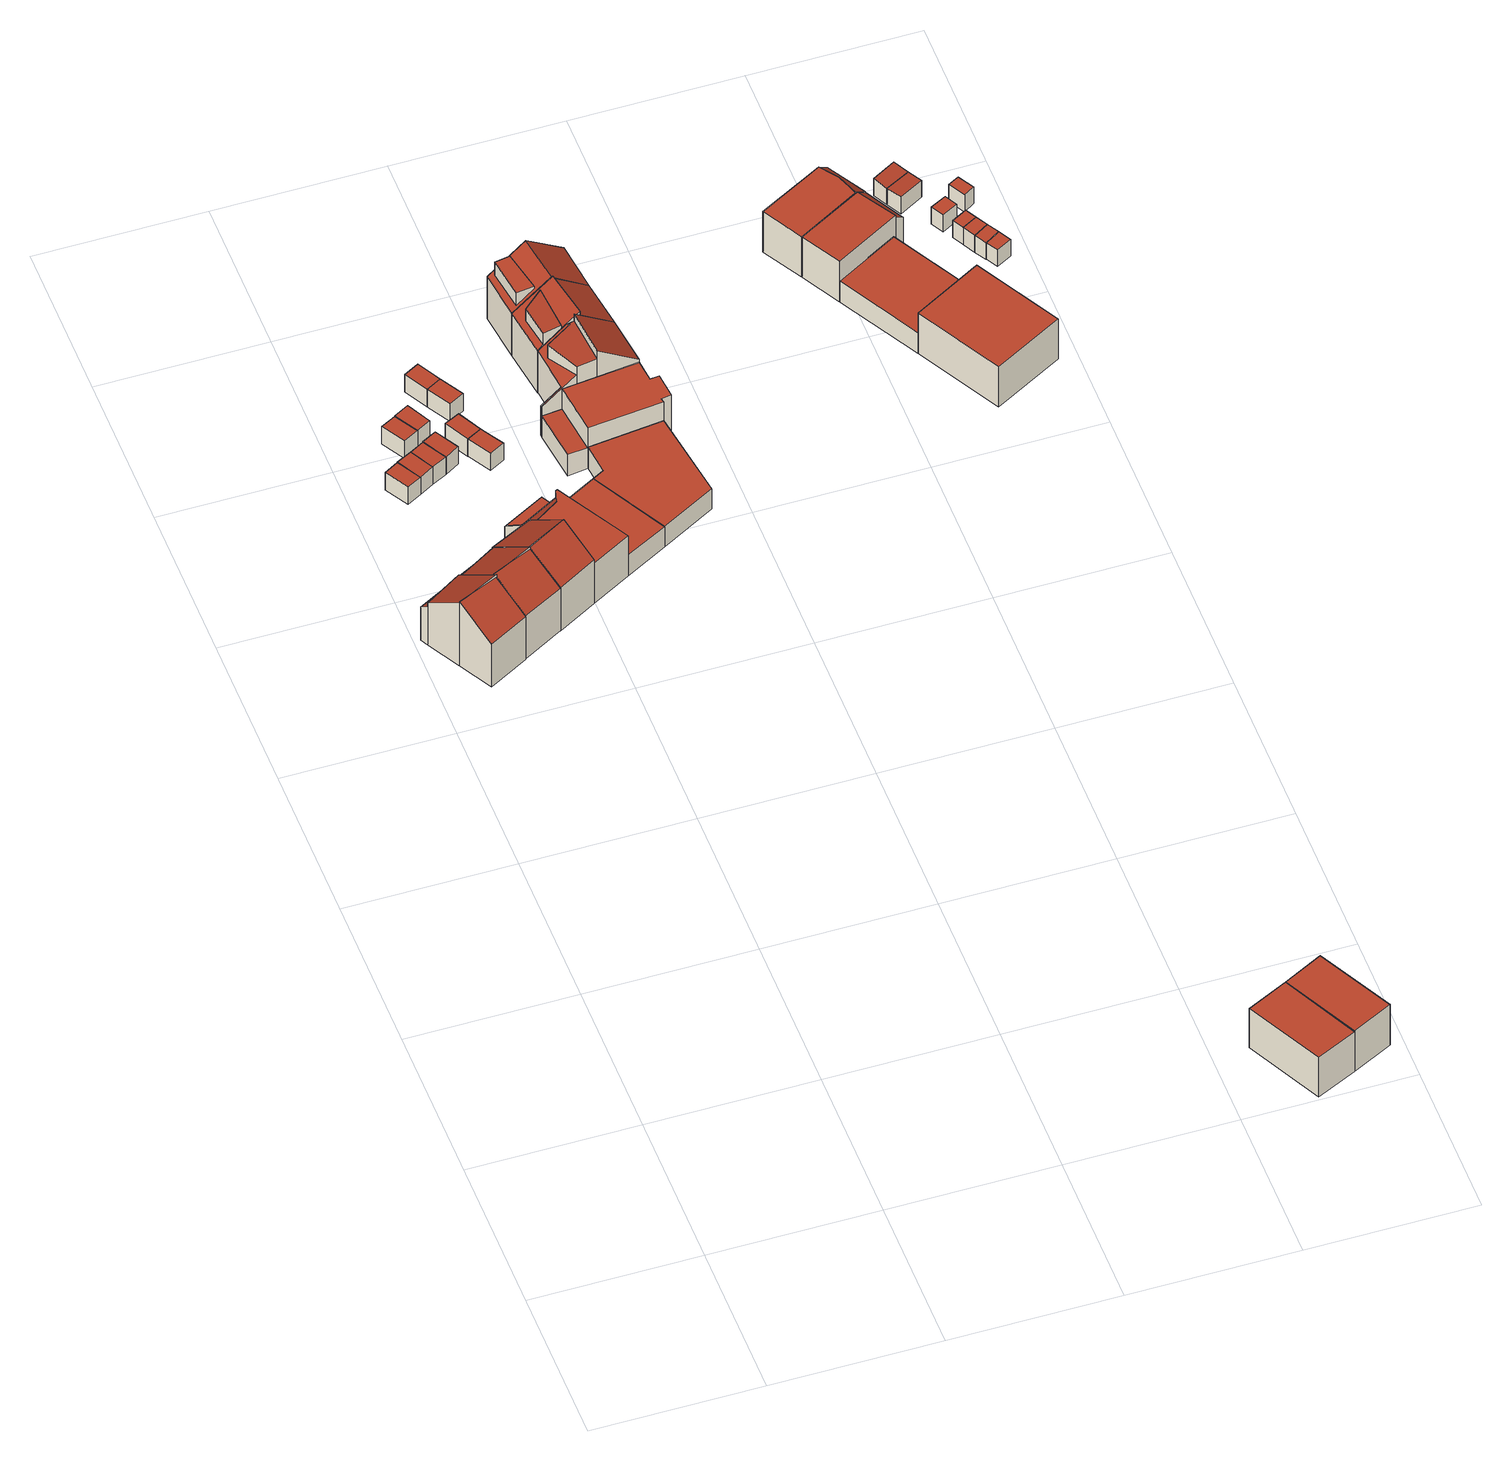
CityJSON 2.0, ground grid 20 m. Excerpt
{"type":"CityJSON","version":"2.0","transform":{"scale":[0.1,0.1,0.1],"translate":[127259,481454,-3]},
"CityObjects":{
"building1":{"type":"Building","attributes":{"b3_dak_type":"slanted","b3_h_dak_50p":5.53,"b3_h_dak_70p":6.26,"b3_h_dak_max":7.41,"b3_h_dak_min":-1.54,"b3_h_maaiveld":-2.45,"b3_kas_warenhuis":false,"b3_mutatie_ahn3_ahn4":false,"b3_reconstructie_onvolledig":false,"b3_rmse_lod12":1.73,"b3_rmse_lod13":1.73,"b3_rmse_lod22":0.489,"b3_val3dity_lod12":"[]","b3_val3dity_lod13":"[]","b3_val3dity_lod22":"[]","b3_volume_lod12":475.17,"b3_volume_lod13":475.17,"b3_volume_lod22":431.73,"geconstateerd":false,"oorspronkelijkbouwjaar":2007,"status":"Pand in gebruik"},"children":["building1-1"]},
"building1-1":{"type":"BuildingPart","parents":["building1"],"geometry":[{"type":"Solid","lod":"2.2","boundaries":[[[[0,1,2,3,4,5,6,7]],[[8,1,0,9]],[[10,11,9,12]],[[13,14,7,6,15]],[[16,2,1,8]],[[15,6,5,17]],[[17,5,4,18]],[[19,18,4,3,11,10]],[[14,13,20]],[[18,19,20]],[[11,3,2,16]],[[12,9,0,7,14]],[[18,20,13,15,17]],[[11,16,8,9]],[[12,14,20,19,10]]]],"semantics":{"surfaces":[{"type":"GroundSurface"},{"type":"WallSurface","on_footprint_edge":true},{"type":"WallSurface","on_footprint_edge":false},{"type":"RoofSurface"}],"values":[[0,1,2,1,1,1,1,1,2,2,1,1,3,3,3]]}}]},
"building2":{"type":"Building","attributes":{"b3_dak_type":"slanted","b3_h_dak_50p":5.55,"b3_h_dak_70p":6.26,"b3_h_dak_max":7.41,"b3_h_dak_min":1.38,"b3_h_maaiveld":-2.45,"b3_kas_warenhuis":false,"b3_mutatie_ahn3_ahn4":false,"b3_reconstructie_onvolledig":false,"b3_rmse_lod12":1.51,"b3_rmse_lod13":1.51,"b3_rmse_lod22":0.145,"b3_val3dity_lod12":"[]","b3_val3dity_lod13":"[]","b3_val3dity_lod22":"[]","b3_volume_lod12":475.88,"b3_volume_lod13":475.88,"b3_volume_lod22":431.52,"geconstateerd":false,"oorspronkelijkbouwjaar":2007,"status":"Pand in gebruik"},"children":["building2-1"]},
"building2-1":{"type":"BuildingPart","parents":["building2"],"geometry":[{"type":"Solid","lod":"2.2","boundaries":[[[[21,22,23,24,25,26,27,28]],[[29,22,21,30]],[[31,23,22,29]],[[30,21,28,32]],[[33,31,32,34]],[[35,36,27,26,37]],[[37,26,25,38]],[[38,25,24,39]],[[34,32,28,27,36]],[[36,35,40]],[[39,41,40]],[[41,39,24,23,31,33]],[[32,31,29,30]],[[39,40,35,37,38]],[[41,33,34,36,40]]]],"semantics":{"surfaces":[{"type":"GroundSurface"},{"type":"WallSurface","on_footprint_edge":true},{"type":"WallSurface","on_footprint_edge":false},{"type":"RoofSurface"}],"values":[[0,1,1,1,2,1,1,1,1,2,2,1,3,3,3]]}}]},
"building3":{"type":"Building","attributes":{"b3_dak_type":"multiple horizontal","b3_h_dak_50p":0.16,"b3_h_dak_70p":0.18,"b3_h_dak_max":0.23,"b3_h_dak_min":0.11,"b3_h_maaiveld":-2.47,"b3_kas_warenhuis":false,"b3_mutatie_ahn3_ahn4":false,"b3_reconstructie_onvolledig":false,"b3_rmse_lod12":0.0271,"b3_rmse_lod13":0.0271,"b3_rmse_lod22":0.0256,"b3_val3dity_lod12":"[]","b3_val3dity_lod13":"[]","b3_val3dity_lod22":"[]","b3_volume_lod12":17.15,"b3_volume_lod13":17.15,"b3_volume_lod22":17.13,"geconstateerd":false,"oorspronkelijkbouwjaar":2007,"status":"Pand in gebruik"},"children":["building3-1"]},
"building3-1":{"type":"BuildingPart","parents":["building3"],"geometry":[{"type":"Solid","lod":"2.2","boundaries":[[[[42,43,44,45]],[[46,43,42,47]],[[48,44,43,46]],[[47,42,45,49]],[[49,45,44,48]],[[49,48,46,47]]]],"semantics":{"surfaces":[{"type":"GroundSurface"},{"type":"WallSurface","on_footprint_edge":true},{"type":"RoofSurface"}],"values":[[0,1,1,1,1,2]]}}]},
"building4":{"type":"Building","attributes":{"b3_dak_type":"multiple horizontal","b3_h_dak_50p":0.17,"b3_h_dak_70p":0.18,"b3_h_dak_max":0.27,"b3_h_dak_min":0.11,"b3_h_maaiveld":-2.48,"b3_kas_warenhuis":false,"b3_mutatie_ahn3_ahn4":false,"b3_reconstructie_onvolledig":false,"b3_rmse_lod12":0.0296,"b3_rmse_lod13":0.0296,"b3_rmse_lod22":0.0282,"b3_val3dity_lod12":"[]","b3_val3dity_lod13":"[]","b3_val3dity_lod22":"[]","b3_volume_lod12":17.05,"b3_volume_lod13":17.05,"b3_volume_lod22":17,"geconstateerd":false,"oorspronkelijkbouwjaar":2007,"status":"Pand in gebruik"},"children":["building4-1"]},
"building4-1":{"type":"BuildingPart","parents":["building4"],"geometry":[{"type":"Solid","lod":"2.2","boundaries":[[[[50,44,43,51]],[[48,44,50,52]],[[52,50,51,53]],[[54,43,44,48]],[[53,51,43,54]],[[53,54,48,52]]]],"semantics":{"surfaces":[{"type":"GroundSurface"},{"type":"WallSurface","on_footprint_edge":true},{"type":"RoofSurface"}],"values":[[0,1,1,1,1,2]]}}]},
"building5":{"type":"Building","attributes":{"b3_dak_type":"slanted","b3_h_dak_50p":5.43,"b3_h_dak_70p":6.22,"b3_h_dak_max":7.41,"b3_h_dak_min":0.81,"b3_h_maaiveld":-2.46,"b3_kas_warenhuis":false,"b3_mutatie_ahn3_ahn4":false,"b3_reconstructie_onvolledig":false,"b3_rmse_lod12":1.65,"b3_rmse_lod13":1.65,"b3_rmse_lod22":0.191,"b3_val3dity_lod12":"[]","b3_val3dity_lod13":"[]","b3_val3dity_lod22":"[]","b3_volume_lod12":479.46,"b3_volume_lod13":479.46,"b3_volume_lod22":434.82,"geconstateerd":false,"oorspronkelijkbouwjaar":2007,"status":"Pand in gebruik"},"children":["building5-1"]},
"building5-1":{"type":"BuildingPart","parents":["building5"],"geometry":[{"type":"Solid","lod":"2.2","boundaries":[[[[55,56,57,58,59,60,61,62,63,64]],[[65,66,67,68]],[[68,67,55,64,69,70]],[[71,58,57,72]],[[73,59,58,71]],[[72,57,56,29]],[[70,69,74]],[[74,61,60,66,65]],[[69,64,63,75]],[[76,62,61,74]],[[75,63,62,76]],[[66,60,59,73]],[[29,56,55,67]],[[74,65,68,70]],[[75,76,74,69]],[[29,67,66,73,71,72]]]],"semantics":{"surfaces":[{"type":"GroundSurface"},{"type":"WallSurface","on_footprint_edge":false},{"type":"WallSurface","on_footprint_edge":true},{"type":"RoofSurface"}],"values":[[0,1,2,2,2,2,1,2,2,2,2,2,2,3,3,3]]}}]},
"building6":{"type":"Building","attributes":{"b3_dak_type":"multiple horizontal","b3_h_dak_50p":0.17,"b3_h_dak_70p":0.19,"b3_h_dak_max":0.24,"b3_h_dak_min":0.11,"b3_h_maaiveld":-2.48,"b3_kas_warenhuis":false,"b3_mutatie_ahn3_ahn4":false,"b3_reconstructie_onvolledig":false,"b3_rmse_lod12":0.0276,"b3_rmse_lod13":0.0276,"b3_rmse_lod22":0.0233,"b3_val3dity_lod12":"[]","b3_val3dity_lod13":"[]","b3_val3dity_lod22":"[]","b3_volume_lod12":17.34,"b3_volume_lod13":17.34,"b3_volume_lod22":17.29,"geconstateerd":false,"oorspronkelijkbouwjaar":2007,"status":"Pand in gebruik"},"children":["building6-1"]},
"building6-1":{"type":"BuildingPart","parents":["building6"],"geometry":[{"type":"Solid","lod":"2.2","boundaries":[[[[77,78,79,80]],[[81,78,77,82]],[[82,77,80,83]],[[84,79,78,81]],[[83,80,79,84]],[[83,84,81,82]]]],"semantics":{"surfaces":[{"type":"GroundSurface"},{"type":"WallSurface","on_footprint_edge":true},{"type":"RoofSurface"}],"values":[[0,1,1,1,1,2]]}}]},
"building7":{"type":"Building","attributes":{"b3_dak_type":"multiple horizontal","b3_h_dak_50p":0.16,"b3_h_dak_70p":0.17,"b3_h_dak_max":0.24,"b3_h_dak_min":0.11,"b3_h_maaiveld":-2.48,"b3_kas_warenhuis":false,"b3_mutatie_ahn3_ahn4":false,"b3_reconstructie_onvolledig":false,"b3_rmse_lod12":0.0229,"b3_rmse_lod13":0.0229,"b3_rmse_lod22":0.0211,"b3_val3dity_lod12":"[]","b3_val3dity_lod13":"[]","b3_val3dity_lod22":"[]","b3_volume_lod12":16.93,"b3_volume_lod13":16.93,"b3_volume_lod22":16.91,"geconstateerd":false,"oorspronkelijkbouwjaar":2007,"status":"Pand in gebruik"},"children":["building7-1"]},
"building7-1":{"type":"BuildingPart","parents":["building7"],"geometry":[{"type":"Solid","lod":"2.2","boundaries":[[[[51,85,86,50]],[[87,85,51,53]],[[88,86,85,87]],[[53,51,50,52]],[[52,50,86,88]],[[52,88,87,53]]]],"semantics":{"surfaces":[{"type":"GroundSurface"},{"type":"WallSurface","on_footprint_edge":true},{"type":"RoofSurface"}],"values":[[0,1,1,1,1,2]]}}]},
"building8":{"type":"Building","attributes":{"b3_dak_type":"multiple horizontal","b3_h_dak_50p":0.17,"b3_h_dak_70p":0.19,"b3_h_dak_max":0.24,"b3_h_dak_min":0.03,"b3_h_maaiveld":-2.48,"b3_kas_warenhuis":false,"b3_mutatie_ahn3_ahn4":false,"b3_reconstructie_onvolledig":false,"b3_rmse_lod12":0.0313,"b3_rmse_lod13":0.0313,"b3_rmse_lod22":0.0305,"b3_val3dity_lod12":"[]","b3_val3dity_lod13":"[]","b3_val3dity_lod22":"[]","b3_volume_lod12":17.31,"b3_volume_lod13":17.31,"b3_volume_lod22":17.27,"geconstateerd":false,"oorspronkelijkbouwjaar":2007,"status":"Pand in gebruik"},"children":["building8-1"]},
"building8-1":{"type":"BuildingPart","parents":["building8"],"geometry":[{"type":"Solid","lod":"2.2","boundaries":[[[[77,80,89,90]],[[82,77,90,91]],[[91,90,89,92]],[[92,89,80,93]],[[93,80,77,82]],[[93,82,91,92]]]],"semantics":{"surfaces":[{"type":"GroundSurface"},{"type":"WallSurface","on_footprint_edge":true},{"type":"RoofSurface"}],"values":[[0,1,1,1,1,2]]}}]},
"building9":{"type":"Building","attributes":{"b3_dak_type":"multiple horizontal","b3_h_dak_50p":0.16,"b3_h_dak_70p":0.18,"b3_h_dak_max":0.24,"b3_h_dak_min":0.11,"b3_h_maaiveld":-2.47,"b3_kas_warenhuis":false,"b3_mutatie_ahn3_ahn4":false,"b3_reconstructie_onvolledig":false,"b3_rmse_lod12":0.0331,"b3_rmse_lod13":0.0331,"b3_rmse_lod22":0.027,"b3_val3dity_lod12":"[]","b3_val3dity_lod13":"[]","b3_val3dity_lod22":"[]","b3_volume_lod12":17.15,"b3_volume_lod13":17.15,"b3_volume_lod22":17.08,"geconstateerd":false,"oorspronkelijkbouwjaar":2007,"status":"Pand in gebruik"},"children":["building9-1"]},
"building9-1":{"type":"BuildingPart","parents":["building9"],"geometry":[{"type":"Solid","lod":"2.2","boundaries":[[[[86,85,94,95]],[[96,86,95,97]],[[97,95,94,98]],[[98,94,85,99]],[[99,85,86,96]],[[99,96,97,98]]]],"semantics":{"surfaces":[{"type":"GroundSurface"},{"type":"WallSurface","on_footprint_edge":true},{"type":"RoofSurface"}],"values":[[0,1,1,1,1,2]]}}]},
"building10":{"type":"Building","attributes":{"b3_dak_type":"slanted","b3_h_dak_50p":3.64,"b3_h_dak_70p":3.66,"b3_h_dak_max":7.39,"b3_h_dak_min":0.47,"b3_h_maaiveld":-2.45,"b3_kas_warenhuis":false,"b3_mutatie_ahn3_ahn4":false,"b3_reconstructie_onvolledig":false,"b3_rmse_lod12":1.37,"b3_rmse_lod13":1.37,"b3_rmse_lod22":0.484,"b3_val3dity_lod12":"[]","b3_val3dity_lod13":"[]","b3_val3dity_lod22":"[]","b3_volume_lod12":416.03,"b3_volume_lod13":416.03,"b3_volume_lod22":372.47,"geconstateerd":false,"oorspronkelijkbouwjaar":2007,"status":"Pand in gebruik"},"children":["building10-1"]},
"building10-1":{"type":"BuildingPart","parents":["building10"],"geometry":[{"type":"Solid","lod":"2.2","boundaries":[[[[62,100,101,59,102,103,104,105]],[[106,107,108,109,110]],[[111,105,104,107,106]],[[107,104,103,112]],[[113,102,59,73]],[[112,103,102,113]],[[114,62,105,111]],[[73,59,101,115]],[[116,115,101,100,117]],[[118,119,117]],[[117,100,62,114]],[[110,109,119,118]],[[109,108,115,116]],[[110,118,117,114,111,106]],[[115,108,107,112,113,73]],[[109,116,117,119]]]],"semantics":{"surfaces":[{"type":"GroundSurface"},{"type":"WallSurface","on_footprint_edge":false},{"type":"WallSurface","on_footprint_edge":true},{"type":"RoofSurface"}],"values":[[0,1,2,2,2,2,2,2,2,1,2,1,1,3,3,3]]}}]},
"building11":{"type":"Building","attributes":{"b3_dak_type":"multiple horizontal","b3_h_dak_50p":0.17,"b3_h_dak_70p":0.19,"b3_h_dak_max":0.23,"b3_h_dak_min":0.1,"b3_h_maaiveld":-2.46,"b3_kas_warenhuis":false,"b3_mutatie_ahn3_ahn4":false,"b3_reconstructie_onvolledig":false,"b3_rmse_lod12":0.03,"b3_rmse_lod13":0.03,"b3_rmse_lod22":0.0241,"b3_val3dity_lod12":"[]","b3_val3dity_lod13":"[]","b3_val3dity_lod22":"[]","b3_volume_lod12":17.31,"b3_volume_lod13":17.31,"b3_volume_lod22":17.24,"geconstateerd":false,"oorspronkelijkbouwjaar":2007,"status":"Pand in gebruik"},"children":["building11-1"]},
"building11-1":{"type":"BuildingPart","parents":["building11"],"geometry":[{"type":"Solid","lod":"2.2","boundaries":[[[[120,121,122,123]],[[124,121,120,125]],[[125,120,123,126]],[[127,122,121,124]],[[126,123,122,127]],[[126,127,124,125]]]],"semantics":{"surfaces":[{"type":"GroundSurface"},{"type":"WallSurface","on_footprint_edge":true},{"type":"RoofSurface"}],"values":[[0,1,1,1,1,2]]}}]},
"building12":{"type":"Building","attributes":{"b3_dak_type":"multiple horizontal","b3_h_dak_50p":0.17,"b3_h_dak_70p":0.19,"b3_h_dak_max":0.25,"b3_h_dak_min":0.11,"b3_h_maaiveld":-2.45,"b3_kas_warenhuis":false,"b3_mutatie_ahn3_ahn4":false,"b3_reconstructie_onvolledig":false,"b3_rmse_lod12":0.0296,"b3_rmse_lod13":0.0296,"b3_rmse_lod22":0.0265,"b3_val3dity_lod12":"[]","b3_val3dity_lod13":"[]","b3_val3dity_lod22":"[]","b3_volume_lod12":17.19,"b3_volume_lod13":17.19,"b3_volume_lod22":17.15,"geconstateerd":false,"oorspronkelijkbouwjaar":2007,"status":"Pand in gebruik"},"children":["building12-1"]},
"building12-1":{"type":"BuildingPart","parents":["building12"],"geometry":[{"type":"Solid","lod":"2.2","boundaries":[[[[128,129,130,131,132]],[[124,129,128,133]],[[125,130,129,124]],[[134,131,130,125]],[[133,128,132,135]],[[135,132,131,134]],[[135,134,125,124,133]]]],"semantics":{"surfaces":[{"type":"GroundSurface"},{"type":"WallSurface","on_footprint_edge":true},{"type":"RoofSurface"}],"values":[[0,1,1,1,1,1,2]]}}]},
"building13":{"type":"Building","attributes":{"b3_dak_type":"multiple horizontal","b3_h_dak_50p":0.18,"b3_h_dak_70p":0.2,"b3_h_dak_max":0.23,"b3_h_dak_min":0.12,"b3_h_maaiveld":-2.46,"b3_kas_warenhuis":false,"b3_mutatie_ahn3_ahn4":false,"b3_reconstructie_onvolledig":false,"b3_rmse_lod12":0.0289,"b3_rmse_lod13":0.0289,"b3_rmse_lod22":0.025,"b3_val3dity_lod12":"[]","b3_val3dity_lod13":"[]","b3_val3dity_lod22":"[]","b3_volume_lod12":17.38,"b3_volume_lod13":17.38,"b3_volume_lod22":17.32,"geconstateerd":false,"oorspronkelijkbouwjaar":2007,"status":"Pand in gebruik"},"children":["building13-1"]},
"building13-1":{"type":"BuildingPart","parents":["building13"],"geometry":[{"type":"Solid","lod":"2.2","boundaries":[[[[136,137,138,139]],[[140,137,136,141]],[[141,136,139,142]],[[143,138,137,140]],[[142,139,138,143]],[[142,143,140,141]]]],"semantics":{"surfaces":[{"type":"GroundSurface"},{"type":"WallSurface","on_footprint_edge":true},{"type":"RoofSurface"}],"values":[[0,1,1,1,1,2]]}}]},
"building14":{"type":"Building","attributes":{"b3_dak_type":"multiple horizontal","b3_h_dak_50p":0.18,"b3_h_dak_70p":0.2,"b3_h_dak_max":0.25,"b3_h_dak_min":0.1,"b3_h_maaiveld":-2.46,"b3_kas_warenhuis":false,"b3_mutatie_ahn3_ahn4":false,"b3_reconstructie_onvolledig":false,"b3_rmse_lod12":0.0303,"b3_rmse_lod13":0.0303,"b3_rmse_lod22":0.0271,"b3_val3dity_lod12":"[]","b3_val3dity_lod13":"[]","b3_val3dity_lod22":"[]","b3_volume_lod12":17.37,"b3_volume_lod13":17.37,"b3_volume_lod22":17.3,"geconstateerd":false,"oorspronkelijkbouwjaar":2007,"status":"Pand in gebruik"},"children":["building14-1"]},
"building14-1":{"type":"BuildingPart","parents":["building14"],"geometry":[{"type":"Solid","lod":"2.2","boundaries":[[[[144,145,137,136]],[[146,145,144,147]],[[147,144,136,141]],[[140,137,145,146]],[[141,136,137,140]],[[141,140,146,147]]]],"semantics":{"surfaces":[{"type":"GroundSurface"},{"type":"WallSurface","on_footprint_edge":true},{"type":"RoofSurface"}],"values":[[0,1,1,1,1,2]]}}]},
"building15":{"type":"Building","attributes":{"b3_dak_type":"slanted","b3_h_dak_50p":0.76,"b3_h_dak_70p":0.78,"b3_h_dak_max":3.85,"b3_h_dak_min":0.59,"b3_h_maaiveld":-2.47,"b3_kas_warenhuis":false,"b3_mutatie_ahn3_ahn4":false,"b3_reconstructie_onvolledig":false,"b3_rmse_lod12":0.709,"b3_rmse_lod13":0.709,"b3_rmse_lod22":0.72,"b3_val3dity_lod12":"[]","b3_val3dity_lod13":"[]","b3_val3dity_lod22":"[]","b3_volume_lod12":186.04,"b3_volume_lod13":186.04,"b3_volume_lod22":183.88,"geconstateerd":false,"oorspronkelijkbouwjaar":2007,"status":"Pand in gebruik"},"children":["building15-1"]},
"building15-1":{"type":"BuildingPart","parents":["building15"],"geometry":[{"type":"Solid","lod":"2.2","boundaries":[[[[148,105,104,149]],[[150,105,148,151]],[[151,148,149,152]],[[153,104,105,150]],[[152,149,104,153]],[[152,153,150,151]]]],"semantics":{"surfaces":[{"type":"GroundSurface"},{"type":"WallSurface","on_footprint_edge":true},{"type":"RoofSurface"}],"values":[[0,1,1,1,1,2]]}}]},
"building16":{"type":"Building","attributes":{"b3_dak_type":"multiple horizontal","b3_h_dak_50p":0.69,"b3_h_dak_70p":0.71,"b3_h_dak_max":1.67,"b3_h_dak_min":0.59,"b3_h_maaiveld":-2.48,"b3_kas_warenhuis":false,"b3_mutatie_ahn3_ahn4":false,"b3_reconstructie_onvolledig":false,"b3_rmse_lod12":0.22,"b3_rmse_lod13":0.22,"b3_rmse_lod22":0.231,"b3_val3dity_lod12":"[]","b3_val3dity_lod13":"[]","b3_val3dity_lod22":"[]","b3_volume_lod12":355.61,"b3_volume_lod13":355.61,"b3_volume_lod22":354.01,"geconstateerd":false,"oorspronkelijkbouwjaar":2007,"status":"Pand in gebruik"},"children":["building16-1"]},
"building16-1":{"type":"BuildingPart","parents":["building16"],"geometry":[{"type":"Solid","lod":"2.2","boundaries":[[[[154,148,149,155,156,157]],[[158,148,154,159]],[[160,156,155,161]],[[162,157,156,160]],[[159,154,157,162]],[[161,155,149,152]],[[152,149,148,158]],[[152,158,159,162,160,161]]]],"semantics":{"surfaces":[{"type":"GroundSurface"},{"type":"WallSurface","on_footprint_edge":true},{"type":"RoofSurface"}],"values":[[0,1,1,1,1,1,1,2]]}}]},
"building17":{"type":"Building","attributes":{"b3_dak_type":"slanted","b3_h_dak_50p":3.69,"b3_h_dak_70p":3.75,"b3_h_dak_max":7.38,"b3_h_dak_min":0.69,"b3_h_maaiveld":-2.47,"b3_kas_warenhuis":false,"b3_mutatie_ahn3_ahn4":false,"b3_reconstructie_onvolledig":false,"b3_rmse_lod12":1.43,"b3_rmse_lod13":1.43,"b3_rmse_lod22":0.625,"b3_val3dity_lod12":"[]","b3_val3dity_lod13":"[]","b3_val3dity_lod22":"[]","b3_volume_lod12":465.34,"b3_volume_lod13":465.34,"b3_volume_lod22":418.45,"geconstateerd":false,"oorspronkelijkbouwjaar":2007,"status":"Pand in gebruik"},"children":["building17-1"]},
"building17-1":{"type":"BuildingPart","parents":["building17"],"geometry":[{"type":"Solid","lod":"2.2","boundaries":[[[[157,163,164,165,166,167,168,169,170,171]],[[172,173,174,175]],[[173,166,165,176]],[[177,169,168,178]],[[179,170,169,177]],[[176,165,164,180]],[[181,167,166,173,172]],[[182,171,170,179]],[[183,157,171,182]],[[178,168,167,181]],[[180,164,163,174]],[[175,174,163,157,183]],[[180,174,173,176]],[[175,183,182,179,177,178,181,172]]]],"semantics":{"surfaces":[{"type":"GroundSurface"},{"type":"WallSurface","on_footprint_edge":false},{"type":"WallSurface","on_footprint_edge":true},{"type":"RoofSurface"}],"values":[[0,1,2,2,2,2,2,2,2,2,2,2,3,3]]}}]},
"building18":{"type":"Building","attributes":{"b3_dak_type":"slanted","b3_h_dak_50p":6.24,"b3_h_dak_70p":6.43,"b3_h_dak_max":7.4,"b3_h_dak_min":3.67,"b3_h_maaiveld":-2.45,"b3_kas_warenhuis":false,"b3_mutatie_ahn3_ahn4":false,"b3_reconstructie_onvolledig":false,"b3_rmse_lod12":1.21,"b3_rmse_lod13":1.21,"b3_rmse_lod22":0.126,"b3_val3dity_lod12":"[]","b3_val3dity_lod13":"[]","b3_val3dity_lod22":"[]","b3_volume_lod12":489.45,"b3_volume_lod13":489.45,"b3_volume_lod22":456.31,"geconstateerd":false,"oorspronkelijkbouwjaar":2007,"status":"Pand in gebruik"},"children":["building18-1"]},
"building18-1":{"type":"BuildingPart","parents":["building18"],"geometry":[{"type":"Solid","lod":"2.2","boundaries":[[[[184,185,186,187,188,189,190,191,192,193]],[[194,185,184,195,196]],[[197,186,185,194]],[[198,199,200]],[[201,202,200]],[[203,191,190,204]],[[204,190,189,205]],[[196,195,206,207]],[[207,206,187,186,197]],[[195,184,193,208,209]],[[202,201,210,211]],[[205,189,188,210]],[[199,198,212]],[[209,208,212]],[[211,210,188,187,206]],[[208,193,192,213]],[[213,192,191,203]],[[207,197,194,196]],[[211,206,195,209,212,198,200,202]],[[213,203,204,205,210,201,200,199,212,208]]]],"semantics":{"surfaces":[{"type":"GroundSurface"},{"type":"WallSurface","on_footprint_edge":true},{"type":"WallSurface","on_footprint_edge":false},{"type":"RoofSurface"}],"values":[[0,1,1,2,2,1,1,2,1,1,2,1,2,2,1,1,1,3,3,3]]}}]},
"building19":{"type":"Building","attributes":{"b3_dak_type":"slanted","b3_h_dak_50p":6.28,"b3_h_dak_70p":6.43,"b3_h_dak_max":7.4,"b3_h_dak_min":3.94,"b3_h_maaiveld":-2.45,"b3_kas_warenhuis":false,"b3_mutatie_ahn3_ahn4":false,"b3_reconstructie_onvolledig":false,"b3_rmse_lod12":1.17,"b3_rmse_lod13":1.17,"b3_rmse_lod22":0.107,"b3_val3dity_lod12":"[]","b3_val3dity_lod13":"[]","b3_val3dity_lod22":"[]","b3_volume_lod12":484.49,"b3_volume_lod13":484.49,"b3_volume_lod22":456.55,"geconstateerd":false,"oorspronkelijkbouwjaar":2007,"status":"Pand in gebruik"},"children":["building19-1"]},
"building19-1":{"type":"BuildingPart","parents":["building19"],"geometry":[{"type":"Solid","lod":"2.2","boundaries":[[[[214,215,216,217,218,219,220,221]],[[194,215,214,222]],[[223,216,215,194]],[[213,219,218,224]],[[225,226,224,227]],[[228,220,219,213]],[[222,214,221,229]],[[230,223,229,231]],[[231,229,221,220,228]],[[232,233,234,235]],[[235,234,226,225]],[[233,217,216,223,230]],[[227,224,218,217,233,232]],[[229,223,194,222]],[[233,230,231,228,213,224,226,234]],[[227,232,235,225]]]],"semantics":{"surfaces":[{"type":"GroundSurface"},{"type":"WallSurface","on_footprint_edge":true},{"type":"WallSurface","on_footprint_edge":false},{"type":"RoofSurface"}],"values":[[0,1,1,1,2,1,1,2,1,2,2,1,1,3,3,3]]}}]},
"building20":{"type":"Building","attributes":{"b3_dak_type":"slanted","b3_h_dak_50p":6.24,"b3_h_dak_70p":6.43,"b3_h_dak_max":7.38,"b3_h_dak_min":3.92,"b3_h_maaiveld":-2.45,"b3_kas_warenhuis":false,"b3_mutatie_ahn3_ahn4":false,"b3_reconstructie_onvolledig":false,"b3_rmse_lod12":1.17,"b3_rmse_lod13":1.17,"b3_rmse_lod22":0.0563,"b3_val3dity_lod12":"[]","b3_val3dity_lod13":"[]","b3_val3dity_lod22":"[]","b3_volume_lod12":484.85,"b3_volume_lod13":484.85,"b3_volume_lod22":456.9,"geconstateerd":false,"oorspronkelijkbouwjaar":2007,"status":"Pand in gebruik"},"children":["building20-1"]},
"building20-1":{"type":"BuildingPart","parents":["building20"],"geometry":[{"type":"Solid","lod":"2.2","boundaries":[[[[236,220,237,238,239,214]],[[240,238,237,241]],[[242,239,238,240]],[[243,244,245,246]],[[222,214,239,242]],[[241,237,220,228]],[[247,236,214,222]],[[228,220,236,247]],[[248,249,250,251]],[[251,250,244,243]],[[246,245,249,248]],[[247,222,242,240]],[[228,247,240,241],[249,245,244,250]],[[246,248,251,243]]]],"semantics":{"surfaces":[{"type":"GroundSurface"},{"type":"WallSurface","on_footprint_edge":true},{"type":"WallSurface","on_footprint_edge":false},{"type":"RoofSurface"}],"values":[[0,1,1,2,1,1,1,1,2,2,2,3,3,3]]}}]},
"building21":{"type":"Building","attributes":{"b3_dak_type":"multiple horizontal","b3_h_dak_50p":3.62,"b3_h_dak_70p":3.67,"b3_h_dak_max":3.89,"b3_h_dak_min":-2.33,"b3_h_maaiveld":-2.38,"b3_kas_warenhuis":false,"b3_mutatie_ahn3_ahn4":false,"b3_reconstructie_onvolledig":false,"b3_rmse_lod12":0.784,"b3_rmse_lod13":0.784,"b3_rmse_lod22":0.768,"b3_val3dity_lod12":"[]","b3_val3dity_lod13":"[]","b3_val3dity_lod22":"[]","b3_volume_lod12":334.55,"b3_volume_lod13":334.55,"b3_volume_lod22":332.84,"geconstateerd":false,"oorspronkelijkbouwjaar":2007,"status":"Pand in gebruik"},"children":["building21-1"]},
"building21-1":{"type":"BuildingPart","parents":["building21"],"geometry":[{"type":"Solid","lod":"2.2","boundaries":[[[[252,253,254,255]],[[256,253,252,257]],[[257,252,255,258]],[[259,254,253,256]],[[258,255,254,259]],[[258,259,256,257]]]],"semantics":{"surfaces":[{"type":"GroundSurface"},{"type":"WallSurface","on_footprint_edge":true},{"type":"RoofSurface"}],"values":[[0,1,1,1,1,2]]}}]},
"building22":{"type":"Building","attributes":{"b3_dak_type":"multiple horizontal","b3_h_dak_50p":3.67,"b3_h_dak_70p":3.73,"b3_h_dak_max":3.98,"b3_h_dak_min":3.53,"b3_h_maaiveld":-2.4,"b3_kas_warenhuis":false,"b3_mutatie_ahn3_ahn4":false,"b3_reconstructie_onvolledig":false,"b3_rmse_lod12":0.0952,"b3_rmse_lod13":0.0952,"b3_rmse_lod22":0.0709,"b3_val3dity_lod12":"[]","b3_val3dity_lod13":"[]","b3_val3dity_lod22":"[]","b3_volume_lod12":338.28,"b3_volume_lod13":338.28,"b3_volume_lod22":335.75,"geconstateerd":false,"oorspronkelijkbouwjaar":2007,"status":"Pand in gebruik"},"children":["building22-1"]},
"building22-1":{"type":"BuildingPart","parents":["building22"],"geometry":[{"type":"Solid","lod":"2.2","boundaries":[[[[255,260,261,252]],[[262,260,255,258]],[[263,261,260,262]],[[258,255,252,264]],[[264,252,261,263]],[[264,263,262,258]]]],"semantics":{"surfaces":[{"type":"GroundSurface"},{"type":"WallSurface","on_footprint_edge":true},{"type":"RoofSurface"}],"values":[[0,1,1,1,1,2]]}}]},
"building23":{"type":"Building","attributes":{"b3_dak_type":"slanted","b3_h_dak_50p":3.67,"b3_h_dak_70p":3.69,"b3_h_dak_max":4.04,"b3_h_dak_min":1.39,"b3_h_maaiveld":-2.46,"b3_kas_warenhuis":false,"b3_mutatie_ahn3_ahn4":false,"b3_reconstructie_onvolledig":false,"b3_rmse_lod12":0.347,"b3_rmse_lod13":0.347,"b3_rmse_lod22":0.149,"b3_val3dity_lod12":"[]","b3_val3dity_lod13":"[]","b3_val3dity_lod22":"[]","b3_volume_lod12":336.44,"b3_volume_lod13":336.44,"b3_volume_lod22":331.79,"geconstateerd":false,"oorspronkelijkbouwjaar":2007,"status":"Pand in gebruik"},"children":["building23-1"]},
"building23-1":{"type":"BuildingPart","parents":["building23"],"geometry":[{"type":"Solid","lod":"2.2","boundaries":[[[[265,266,267,268,269,270]],[[271,266,265,272]],[[273,274,272,275]],[[276,267,266,271]],[[275,272,265,270,277]],[[277,270,269,278]],[[279,280,281]],[[274,273,281]],[[278,269,268,279]],[[280,279,268,267,276]],[[278,279,281,273,275,277]],[[280,276,271,272,274,281]]]],"semantics":{"surfaces":[{"type":"GroundSurface"},{"type":"WallSurface","on_footprint_edge":true},{"type":"WallSurface","on_footprint_edge":false},{"type":"RoofSurface"}],"values":[[0,1,2,1,1,1,2,2,1,1,3,3]]}}]},
"building24":{"type":"Building","attributes":{"b3_dak_type":"slanted","b3_h_dak_50p":3.68,"b3_h_dak_70p":3.7,"b3_h_dak_max":3.9,"b3_h_dak_min":1.37,"b3_h_maaiveld":-2.47,"b3_kas_warenhuis":false,"b3_mutatie_ahn3_ahn4":false,"b3_reconstructie_onvolledig":false,"b3_rmse_lod12":0.409,"b3_rmse_lod13":0.409,"b3_rmse_lod22":0.185,"b3_val3dity_lod12":"[]","b3_val3dity_lod13":"[]","b3_val3dity_lod22":"[]","b3_volume_lod12":338.01,"b3_volume_lod13":338.01,"b3_volume_lod22":333.51,"geconstateerd":false,"oorspronkelijkbouwjaar":2007,"status":"Pand in gebruik"},"children":["building24-1"]},
"building24-1":{"type":"BuildingPart","parents":["building24"],"geometry":[{"type":"Solid","lod":"2.2","boundaries":[[[[282,269,283,267,284,285]],[[286,267,283,287]],[[288,289,287,290]],[[278,269,282,291]],[[290,287,283,269,278]],[[292,284,267,286]],[[291,282,285,289,288]],[[289,285,284,292]],[[291,288,290,278]],[[289,292,286,287]]]],"semantics":{"surfaces":[{"type":"GroundSurface"},{"type":"WallSurface","on_footprint_edge":true},{"type":"WallSurface","on_footprint_edge":false},{"type":"RoofSurface"}],"values":[[0,1,2,1,1,1,1,1,3,3]]}}]},
"building25":{"type":"Building","attributes":{"b3_dak_type":"slanted","b3_h_dak_50p":0.71,"b3_h_dak_70p":0.73,"b3_h_dak_max":3.9,"b3_h_dak_min":0.62,"b3_h_maaiveld":-2.48,"b3_kas_warenhuis":false,"b3_mutatie_ahn3_ahn4":false,"b3_reconstructie_onvolledig":false,"b3_rmse_lod12":0.484,"b3_rmse_lod13":0.484,"b3_rmse_lod22":0.487,"b3_val3dity_lod12":"[]","b3_val3dity_lod13":"[]","b3_val3dity_lod22":"[]","b3_volume_lod12":308.11,"b3_volume_lod13":308.11,"b3_volume_lod22":307.2,"geconstateerd":false,"oorspronkelijkbouwjaar":2007,"status":"Pand in gebruik"},"children":["building25-1"]},
"building25-1":{"type":"BuildingPart","parents":["building25"],"geometry":[{"type":"Solid","lod":"2.2","boundaries":[[[[293,294,282,295]],[[296,294,293,297]],[[297,293,295,298]],[[299,282,294,296]],[[298,295,282,299]],[[298,299,296,297]]]],"semantics":{"surfaces":[{"type":"GroundSurface"},{"type":"WallSurface","on_footprint_edge":true},{"type":"RoofSurface"}],"values":[[0,1,1,1,1,2]]}}]},
"building26":{"type":"Building","attributes":{"b3_dak_type":"multiple horizontal","b3_h_dak_50p":3.74,"b3_h_dak_70p":3.76,"b3_h_dak_max":4.72,"b3_h_dak_min":3.59,"b3_h_maaiveld":-2.46,"b3_kas_warenhuis":false,"b3_mutatie_ahn3_ahn4":false,"b3_reconstructie_onvolledig":false,"b3_rmse_lod12":0.311,"b3_rmse_lod13":0.311,"b3_rmse_lod22":0.319,"b3_val3dity_lod12":"[]","b3_val3dity_lod13":"[]","b3_val3dity_lod22":"[]","b3_volume_lod12":664.56,"b3_volume_lod13":664.56,"b3_volume_lod22":662.15,"geconstateerd":false,"oorspronkelijkbouwjaar":2007,"status":"Pand in gebruik"},"children":["building26-1"]},
"building26-1":{"type":"BuildingPart","parents":["building26"],"geometry":[{"type":"Solid","lod":"2.2","boundaries":[[[[294,300,301,302]],[[303,300,294,304]],[[305,301,300,303]],[[304,294,302,306]],[[306,302,301,305]],[[306,305,303,304]]]],"semantics":{"surfaces":[{"type":"GroundSurface"},{"type":"WallSurface","on_footprint_edge":true},{"type":"RoofSurface"}],"values":[[0,1,1,1,1,2]]}}]},
"building27":{"type":"Building","attributes":{"b3_dak_type":"multiple horizontal","b3_h_dak_50p":0.15,"b3_h_dak_70p":0.17,"b3_h_dak_max":0.28,"b3_h_dak_min":0.1,"b3_h_maaiveld":-2.44,"b3_kas_warenhuis":false,"b3_mutatie_ahn3_ahn4":false,"b3_reconstructie_onvolledig":false,"b3_rmse_lod12":0.0311,"b3_rmse_lod13":0.0311,"b3_rmse_lod22":0.0292,"b3_val3dity_lod12":"[]","b3_val3dity_lod13":"[]","b3_val3dity_lod22":"[]","b3_volume_lod12":16.91,"b3_volume_lod13":16.91,"b3_volume_lod22":16.88,"geconstateerd":false,"oorspronkelijkbouwjaar":2007,"status":"Pand in gebruik"},"children":["building27-1"]},
"building27-1":{"type":"BuildingPart","parents":["building27"],"geometry":[{"type":"Solid","lod":"2.2","boundaries":[[[[307,308,309,310]],[[311,308,307,312]],[[312,307,310,313]],[[314,309,308,311]],[[313,310,309,314]],[[313,314,311,312]]]],"semantics":{"surfaces":[{"type":"GroundSurface"},{"type":"WallSurface","on_footprint_edge":true},{"type":"RoofSurface"}],"values":[[0,1,1,1,1,2]]}}]},
"building28":{"type":"Building","attributes":{"b3_dak_type":"multiple horizontal","b3_h_dak_50p":0.15,"b3_h_dak_70p":0.17,"b3_h_dak_max":0.23,"b3_h_dak_min":0.08,"b3_h_maaiveld":-2.43,"b3_kas_warenhuis":false,"b3_mutatie_ahn3_ahn4":false,"b3_reconstructie_onvolledig":false,"b3_rmse_lod12":0.0322,"b3_rmse_lod13":0.0322,"b3_rmse_lod22":0.0258,"b3_val3dity_lod12":"[]","b3_val3dity_lod13":"[]","b3_val3dity_lod22":"[]","b3_volume_lod12":16.88,"b3_volume_lod13":16.88,"b3_volume_lod22":16.85,"geconstateerd":false,"oorspronkelijkbouwjaar":2007,"status":"Pand in gebruik"},"children":["building28-1"]},
"building28-1":{"type":"BuildingPart","parents":["building28"],"geometry":[{"type":"Solid","lod":"2.2","boundaries":[[[[307,315,316,308]],[[317,315,307,312]],[[318,316,315,317]],[[312,307,308,311]],[[311,308,316,318]],[[311,318,317,312]]]],"semantics":{"surfaces":[{"type":"GroundSurface"},{"type":"WallSurface","on_footprint_edge":true},{"type":"RoofSurface"}],"values":[[0,1,1,1,1,2]]}}]},
"building29":{"type":"Building","attributes":{"b3_dak_type":"multiple horizontal","b3_h_dak_50p":0.21,"b3_h_dak_70p":0.24,"b3_h_dak_max":0.34,"b3_h_dak_min":0.16,"b3_h_maaiveld":-2.42,"b3_kas_warenhuis":false,"b3_mutatie_ahn3_ahn4":false,"b3_reconstructie_onvolledig":false,"b3_rmse_lod12":0.0347,"b3_rmse_lod13":0.0347,"b3_rmse_lod22":0.0331,"b3_val3dity_lod12":"[]","b3_val3dity_lod13":"[]","b3_val3dity_lod22":"[]","b3_volume_lod12":9.74,"b3_volume_lod13":9.74,"b3_volume_lod22":9.7,"geconstateerd":false,"oorspronkelijkbouwjaar":2007,"status":"Pand in gebruik"},"children":["building29-1"]},
"building29-1":{"type":"BuildingPart","parents":["building29"],"geometry":[{"type":"Solid","lod":"2.2","boundaries":[[[[319,320,321,322]],[[323,320,319,324]],[[324,319,322,325]],[[326,321,320,323]],[[325,322,321,326]],[[325,326,323,324]]]],"semantics":{"surfaces":[{"type":"GroundSurface"},{"type":"WallSurface","on_footprint_edge":true},{"type":"RoofSurface"}],"values":[[0,1,1,1,1,2]]}}]},
"building30":{"type":"Building","attributes":{"b3_dak_type":"multiple horizontal","b3_h_dak_50p":0.2,"b3_h_dak_70p":0.22,"b3_h_dak_max":0.28,"b3_h_dak_min":0.14,"b3_h_maaiveld":-2.39,"b3_kas_warenhuis":false,"b3_mutatie_ahn3_ahn4":false,"b3_reconstructie_onvolledig":false,"b3_rmse_lod12":0.0305,"b3_rmse_lod13":0.0305,"b3_rmse_lod22":0.0274,"b3_val3dity_lod12":"[]","b3_val3dity_lod13":"[]","b3_val3dity_lod22":"[]","b3_volume_lod12":8.28,"b3_volume_lod13":8.28,"b3_volume_lod22":8.26,"geconstateerd":false,"oorspronkelijkbouwjaar":2006,"status":"Pand in gebruik"},"children":["building30-1"]},
"building30-1":{"type":"BuildingPart","parents":["building30"],"geometry":[{"type":"Solid","lod":"2.2","boundaries":[[[[327,328,329,330]],[[331,328,327,332]],[[332,327,330,333]],[[334,329,328,331]],[[333,330,329,334]],[[333,334,331,332]]]],"semantics":{"surfaces":[{"type":"GroundSurface"},{"type":"WallSurface","on_footprint_edge":true},{"type":"RoofSurface"}],"values":[[0,1,1,1,1,2]]}}]},
"building31":{"type":"Building","attributes":{"b3_dak_type":"multiple horizontal","b3_h_dak_50p":0.2,"b3_h_dak_70p":0.21,"b3_h_dak_max":0.26,"b3_h_dak_min":0.16,"b3_h_maaiveld":-2.38,"b3_kas_warenhuis":false,"b3_mutatie_ahn3_ahn4":false,"b3_reconstructie_onvolledig":false,"b3_rmse_lod12":0.026,"b3_rmse_lod13":0.026,"b3_rmse_lod22":0.0252,"b3_val3dity_lod12":"[]","b3_val3dity_lod13":"[]","b3_val3dity_lod22":"[]","b3_volume_lod12":8.98,"b3_volume_lod13":8.98,"b3_volume_lod22":8.97,"geconstateerd":false,"oorspronkelijkbouwjaar":2006,"status":"Pand in gebruik"},"children":["building31-1"]},
"building31-1":{"type":"BuildingPart","parents":["building31"],"geometry":[{"type":"Solid","lod":"2.2","boundaries":[[[[335,336,327,330]],[[337,336,335,338]],[[338,335,330,333]],[[332,327,336,337]],[[333,330,327,332]],[[333,332,337,338]]]],"semantics":{"surfaces":[{"type":"GroundSurface"},{"type":"WallSurface","on_footprint_edge":true},{"type":"RoofSurface"}],"values":[[0,1,1,1,1,2]]}}]},
"building32":{"type":"Building","attributes":{"b3_dak_type":"multiple horizontal","b3_h_dak_50p":0.19,"b3_h_dak_70p":0.2,"b3_h_dak_max":0.26,"b3_h_dak_min":0.14,"b3_h_maaiveld":-2.36,"b3_kas_warenhuis":false,"b3_mutatie_ahn3_ahn4":false,"b3_reconstructie_onvolledig":false,"b3_rmse_lod12":0.0259,"b3_rmse_lod13":0.0259,"b3_rmse_lod22":0.0246,"b3_val3dity_lod12":"[]","b3_val3dity_lod13":"[]","b3_val3dity_lod22":"[]","b3_volume_lod12":8.85,"b3_volume_lod13":8.85,"b3_volume_lod22":8.82,"geconstateerd":false,"oorspronkelijkbouwjaar":2006,"status":"Pand in gebruik"},"children":["building32-1"]},
"building32-1":{"type":"BuildingPart","parents":["building32"],"geometry":[{"type":"Solid","lod":"2.2","boundaries":[[[[339,340,336,335]],[[341,340,339,342]],[[342,339,335,338]],[[337,336,340,341]],[[338,335,336,337]],[[338,337,341,342]]]],"semantics":{"surfaces":[{"type":"GroundSurface"},{"type":"WallSurface","on_footprint_edge":true},{"type":"RoofSurface"}],"values":[[0,1,1,1,1,2]]}}]},
"building33":{"type":"Building","attributes":{"b3_dak_type":"multiple horizontal","b3_h_dak_50p":0.2,"b3_h_dak_70p":0.21,"b3_h_dak_max":0.26,"b3_h_dak_min":0.12,"b3_h_maaiveld":-2.35,"b3_kas_warenhuis":false,"b3_mutatie_ahn3_ahn4":false,"b3_reconstructie_onvolledig":false,"b3_rmse_lod12":0.0297,"b3_rmse_lod13":0.0297,"b3_rmse_lod22":0.0262,"b3_val3dity_lod12":"[]","b3_val3dity_lod13":"[]","b3_val3dity_lod22":"[]","b3_volume_lod12":9.04,"b3_volume_lod13":9.04,"b3_volume_lod22":9.02,"geconstateerd":false,"oorspronkelijkbouwjaar":2006,"status":"Pand in gebruik"},"children":["building33-1"]},
"building33-1":{"type":"BuildingPart","parents":["building33"],"geometry":[{"type":"Solid","lod":"2.2","boundaries":[[[[343,344,345,346]],[[347,344,343,348]],[[348,343,346,342]],[[341,345,344,347]],[[342,346,345,341]],[[342,341,347,348]]]],"semantics":{"surfaces":[{"type":"GroundSurface"},{"type":"WallSurface","on_footprint_edge":true},{"type":"RoofSurface"}],"values":[[0,1,1,1,1,2]]}}]},
"building34":{"type":"Building","attributes":{"b3_dak_type":"multiple horizontal","b3_h_dak_50p":0.19,"b3_h_dak_70p":0.2,"b3_h_dak_max":0.27,"b3_h_dak_min":0.14,"b3_h_maaiveld":-2.43,"b3_kas_warenhuis":false,"b3_mutatie_ahn3_ahn4":false,"b3_reconstructie_onvolledig":false,"b3_rmse_lod12":0.0279,"b3_rmse_lod13":0.0279,"b3_rmse_lod22":0.0246,"b3_val3dity_lod12":"[]","b3_val3dity_lod13":"[]","b3_val3dity_lod22":"[]","b3_volume_lod12":8.95,"b3_volume_lod13":8.95,"b3_volume_lod22":8.94,"geconstateerd":false,"oorspronkelijkbouwjaar":2006,"status":"Pand in gebruik"},"children":["building34-1"]},
"building34-1":{"type":"BuildingPart","parents":["building34"],"geometry":[{"type":"Solid","lod":"2.2","boundaries":[[[[349,350,351,352]],[[353,350,349,354]],[[355,351,350,353]],[[354,349,352,356]],[[356,352,351,355]],[[356,355,353,354]]]],"semantics":{"surfaces":[{"type":"GroundSurface"},{"type":"WallSurface","on_footprint_edge":true},{"type":"RoofSurface"}],"values":[[0,1,1,1,1,2]]}}]}
},
"vertices":[
[13,931,5],[8,940,5],[55,966,5],[58,962,5],[84,914,5],[104,877,5],[57,851,5],[35,891,5],[8,940,56],[13,931,64],[58,962,66],[58,962,59],[13,931,70],[35,891,105],[35,891,103],[57,851,71],[55,966,55],[104,877,71],[84,914,102],[84,914,106],[50,898,104],
[55,966,6],[103,992,6],[106,987,6],[131,941,6],[152,904,6],[104,877,6],[82,917,6],[60,958,6],[103,992,55],[55,966,56],[106,987,60],[60,958,63],[106,987,67],[60,958,69],[82,917,105],[82,917,103],[104,877,72],[152,904,71],[131,941,102],[102,927,104],[131,941,105],
[44,1158,5],[61,1168,5],[77,1139,5],[60,1130,5],[61,1168,31],[44,1158,32],[77,1139,32],[60,1130,32],
[94,1149,5],[79,1177,5],[94,1149,32],[79,1177,32],[61,1168,32],
[105,988,5],[103,992,5],[148,1017,5],[136,1038,5],[138,1039,5],[154,1010,5],[178,968,5],[199,930,5],[152,904,5],[131,942,5],[154,1010,69],[154,1010,63],[105,988,59],[105,988,66],[131,942,103],[131,942,105],[136,1038,37],[148,1017,56],[138,1039,37],[178,968,104],[152,904,72],[199,930,72],
[96,1204,5],[78,1194,5],[62,1222,5],[80,1232,5],[78,1194,32],[96,1204,32],[80,1232,31],[62,1222,32],
[96,1187,5],[112,1158,5],[96,1187,31],[112,1158,32],
[98,1242,5],[113,1213,5],[113,1213,32],[98,1242,32],[80,1232,32],
[113,1196,5],[129,1168,5],[112,1158,31],[129,1168,32],[113,1196,32],[96,1187,32],
[157,1006,5],[150,1018,5],[187,1066,5],[199,1045,5],[197,1044,5],[246,956,5],[197,1044,67],[197,1044,36],[195,1043,36],[195,1043,56],[195,1043,67],[246,956,67],[199,1045,36],[187,1066,37],[199,930,67],[150,1018,37],[150,1018,56],[157,1006,66],[191,1028,67],[191,1028,64],
[160,1185,5],[142,1175,5],[127,1204,5],[145,1213,5],[142,1175,32],[160,1185,31],[145,1213,32],[127,1204,32],
[158,1147,6],[142,1175,6],[160,1185,6],[169,1169,6],[176,1157,6],[158,1147,32],[169,1169,32],[176,1157,32],
[143,1267,5],[125,1257,5],[110,1285,5],[128,1295,5],[125,1257,32],[143,1267,32],[128,1295,32],[110,1285,32],
[159,1239,5],[141,1229,5],[141,1229,32],[159,1239,32],
[296,983,5],[247,1072,5],[246,956,37],[296,983,36],[247,1072,38],[197,1044,39],
[361,1019,5],[261,1080,5],[257,1117,5],[345,1128,5],[296,983,37],[361,1019,36],[257,1117,38],[261,1080,38],[345,1128,37],
[256,1117,5],[233,1114,5],[225,1176,5],[249,1179,5],[339,1190,5],[342,1164,5],[353,1165,5],[356,1135,5],[344,1133,5],[249,1179,68],[249,1179,37],[256,1117,37],[256,1117,68],[225,1176,38],[353,1165,66],[342,1164,66],[356,1135,66],[233,1114,38],[339,1190,67],[344,1133,66],[345,1128,66],
[285,1244,6],[332,1250,6],[339,1190,6],[290,1184,6],[266,1181,6],[225,1176,6],[225,1178,6],[249,1181,6],[242,1238,6],[274,1242,6],[332,1250,71],[285,1244,95],[285,1244,106],[339,1190,71],[279,1240,95],[279,1240,97],[276,1239,95],[248,1222,73],[248,1222,93],[249,1181,69],[225,1178,51],[225,1176,51],[290,1184,95],[290,1184,107],[274,1242,94],[274,1242,95],[266,1181,82],[266,1181,94],[276,1242,95],[242,1238,70],
[324,1309,5],[332,1250,5],[292,1245,5],[270,1242,5],[249,1239,5],[242,1238,5],[234,1298,5],[282,1304,5],[324,1309,71],[292,1245,101],[249,1239,76],[243,1279,93],[243,1279,75],[249,1239,93],[234,1298,70],[282,1304,102],[292,1245,106],[282,1304,105],[270,1242,95],[270,1242,91],[266,1298,93],[266,1298,95],
[280,1304,5],[227,1357,5],[272,1363,5],[317,1369,5],[272,1363,104],[227,1357,70],[317,1369,71],[234,1353,94],[234,1353,74],[241,1303,75],[241,1303,94],[280,1304,104],[262,1306,94],[262,1306,91],[252,1356,88],[252,1356,94],
[736,26,6],[688,3,6],[642,95,6],[691,119,6],[688,3,67],[736,26,67],[691,119,66],[642,95,66],
[738,143,6],[784,50,6],[738,143,66],[784,50,68],[736,26,68],
[611,1395,5],[623,1402,5],[649,1355,5],[635,1347,5],[561,1305,5],[534,1353,5],[623,1402,55],[611,1395,66],[626,1374,67],[626,1374,64],[611,1395,67],[649,1355,56],[534,1353,67],[561,1305,67],[635,1347,67],[635,1347,68],[633,1355,67],
[587,1258,5],[638,1348,5],[675,1307,5],[665,1302,5],[649,1355,55],[638,1348,65],[665,1302,67],[665,1302,64],[638,1348,66],[587,1258,67],[675,1307,55],
[716,1202,5],[641,1160,5],[662,1300,5],[641,1160,37],[716,1202,37],[662,1300,37],[587,1258,37],
[722,1205,5],[778,1104,5],[696,1059,5],[722,1205,68],[641,1160,68],[778,1104,67],[696,1059,67],
[709,1389,6],[680,1374,6],[671,1391,6],[699,1407,6],[680,1374,31],[709,1389,31],[699,1407,32],[671,1391,32],
[718,1372,6],[690,1356,6],[718,1372,32],[690,1356,32],
[742,1327,6],[723,1317,6],[715,1332,6],[734,1342,6],[723,1317,32],[742,1327,32],[734,1342,32],[715,1332,32],
[737,1293,6],[730,1306,6],[748,1316,6],[755,1303,6],[730,1306,32],[737,1293,32],[755,1303,32],[748,1316,32],
[763,1289,6],[745,1278,6],[745,1278,32],[763,1289,32],
[771,1275,6],[753,1264,6],[753,1264,32],[771,1275,32],
[779,1260,7],[761,1250,7],[753,1264,7],[771,1275,7],[761,1250,32],[779,1260,32],
[743,1357,6],[756,1364,6],[767,1345,6],[754,1337,6],[756,1364,32],[743,1357,32],[767,1345,32],[754,1337,32]
]}
